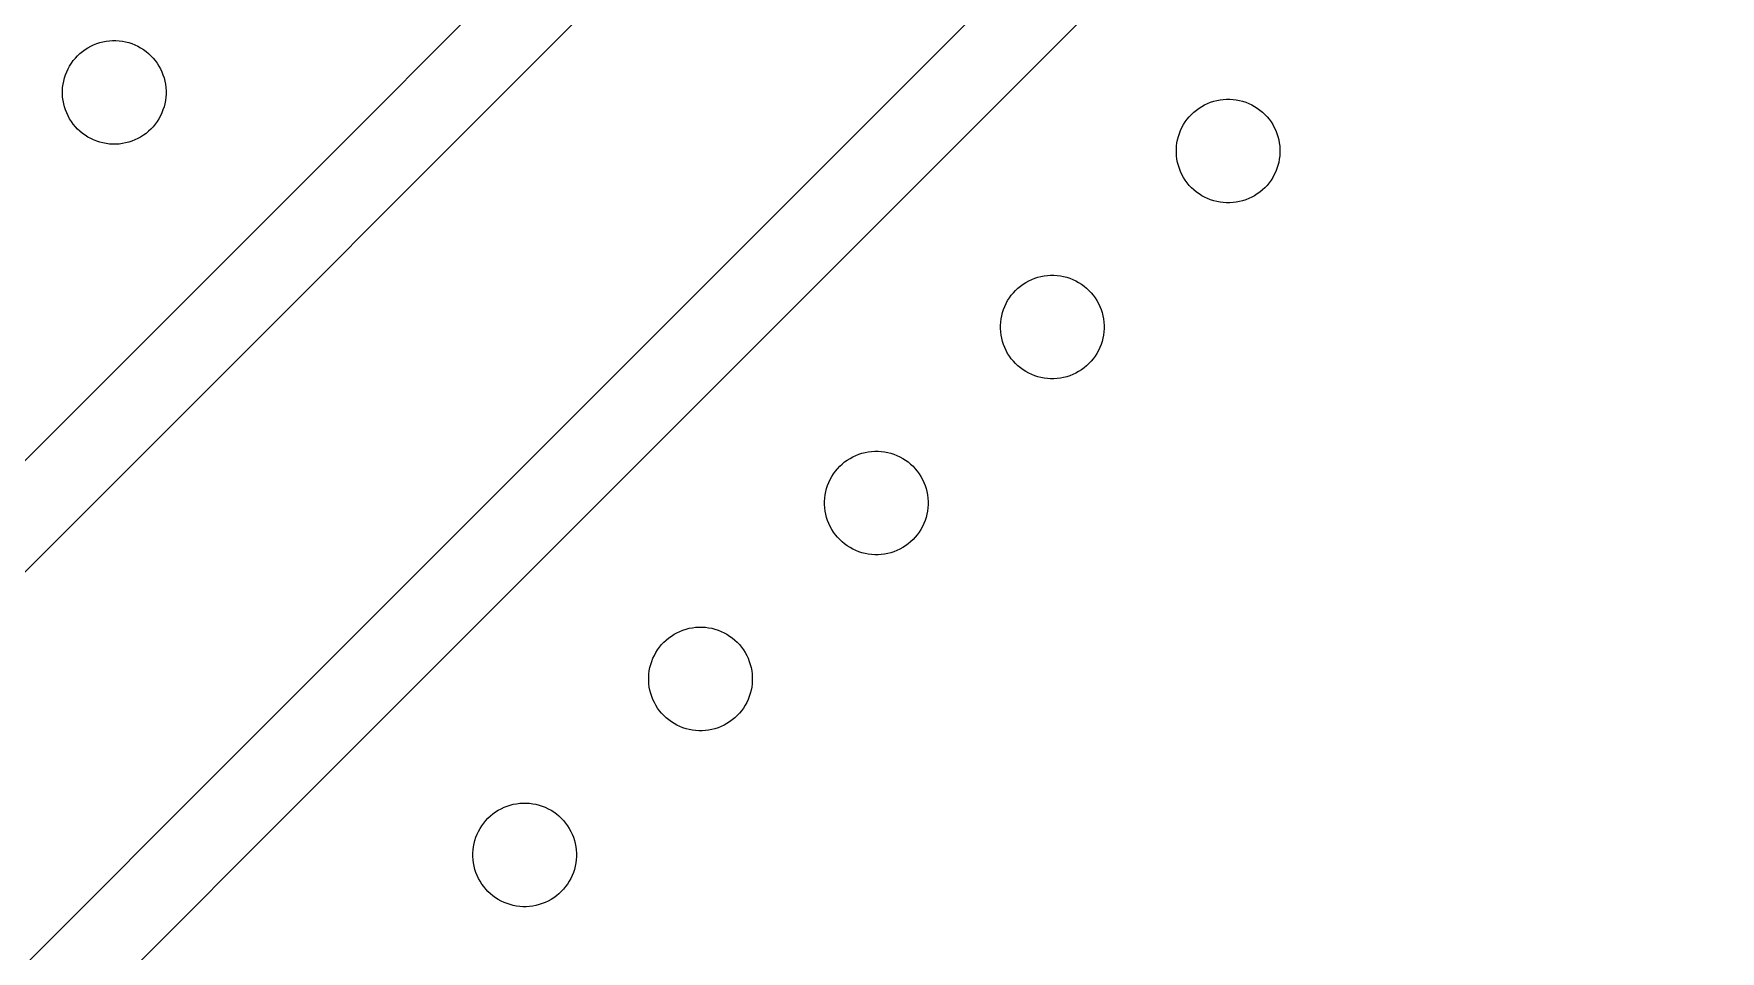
# Model space of a CAD drawing. Extents: x -16500 to 16500, y -16500 to 16500.
# Drawn here: x 3703 to 7771, y 3240 to 5453 of the extents above; entities that cross this region are included whole.
import ezdxf

# ---------------------------------------------------------------- set-up
doc = ezdxf.new("R2010")
doc.units = 0
doc.header["$MEASUREMENT"] = 0
doc.layers.add('Top', color=1, linetype='Continuous')
doc.layers.add('Via', color=100, linetype='Continuous')

msp = doc.modelspace()

# ---------------------------------------------------------------- linework, layer by layer
at = {"layer": 'Top'}
for points in [[(2181.424, 2923.887), (7019.069, 7761.531), (6660.703, 8626.703), (7236.531, 10016.875), (8626.703, 10592.703), (10016.875, 10016.875), (10592.703, 8626.703), (10016.875, 7236.531), (8626.703, 6660.703), (7761.531, 7019.069), (2923.887, 2181.424)], [(2450.125, 2923.887), (2923.887, 2450.125), (6962.174, 6488.412), (6962.174, 6488.412), (7473.412, 6999.65), (6999.65, 7473.412), (6488.412, 6962.174), (6488.412, 6962.174)]]:
    msp.add_lwpolyline(points, close=True, dxfattribs=at)
at = {"layer": 'Via'}
for points in [[(3892.94, 5186.141), (3885.103, 5186.635), (3877.312, 5187.619), (3869.598, 5189.09), (3861.992, 5191.043), (3854.524, 5193.47), (3847.223, 5196.36), (3840.117, 5199.704), (3833.236, 5203.487), (3826.606, 5207.695), (3820.253, 5212.31), (3814.202, 5217.316), (3808.478, 5222.691), (3803.102, 5228.416), (3798.097, 5234.466), (3793.481, 5240.819), (3789.273, 5247.45), (3785.49, 5254.331), (3782.147, 5261.436), (3779.256, 5268.738), (3776.83, 5276.206), (3774.877, 5283.812), (3773.405, 5291.525), (3772.421, 5299.316), (3771.928, 5307.153), (3771.928, 5315.006), (3772.421, 5322.843), (3773.405, 5330.634), (3774.877, 5338.348), (3776.83, 5345.954), (3779.256, 5353.422), (3782.147, 5360.723), (3785.49, 5367.829), (3789.273, 5374.71), (3793.481, 5381.34), (3798.097, 5387.693), (3803.102, 5393.744), (3808.478, 5399.468), (3814.202, 5404.844), (3820.253, 5409.849), (3826.606, 5414.465), (3833.236, 5418.673), (3840.117, 5422.456), (3847.223, 5425.799), (3854.524, 5428.69), (3861.992, 5431.116), (3869.598, 5433.069), (3877.312, 5434.541), (3885.103, 5435.525), (3892.94, 5436.018), (3900.793, 5436.018), (3908.63, 5435.525), (3916.421, 5434.541), (3924.134, 5433.069), (3931.74, 5431.116), (3939.208, 5428.69), (3946.51, 5425.799), (3953.615, 5422.456), (3960.496, 5418.673), (3967.127, 5414.465), (3973.48, 5409.849), (3979.53, 5404.844), (3985.255, 5399.468), (3990.63, 5393.744), (3995.636, 5387.693), (4000.251, 5381.34), (4004.459, 5374.71), (4008.242, 5367.829), (4011.586, 5360.723), (4014.476, 5353.422), (4016.903, 5345.954), (4018.856, 5338.348), (4020.327, 5330.634), (4021.311, 5322.843), (4021.805, 5315.006), (4021.805, 5307.153), (4021.311, 5299.316), (4020.327, 5291.525), (4018.856, 5283.812), (4016.903, 5276.206), (4014.476, 5268.738), (4011.586, 5261.436), (4008.242, 5254.331), (4004.459, 5247.45), (4000.251, 5240.819), (3995.636, 5234.466), (3990.63, 5228.416), (3985.255, 5222.691), (3979.53, 5217.316), (3973.48, 5212.31), (3967.127, 5207.695), (3960.496, 5203.487), (3953.615, 5199.704), (3946.51, 5196.36), (3939.208, 5193.47), (3931.74, 5191.043), (3924.134, 5189.09), (3916.421, 5187.619), (3908.63, 5186.635), (3900.793, 5186.141)], [(6579.945, 5044.72), (6572.108, 5045.213), (6564.317, 5046.197), (6556.604, 5047.669), (6548.998, 5049.622), (6541.53, 5052.048), (6534.228, 5054.939), (6527.123, 5058.282), (6520.242, 5062.065), (6513.611, 5066.273), (6507.258, 5070.889), (6501.208, 5075.894), (6495.483, 5081.27), (6490.108, 5086.994), (6485.102, 5093.045), (6480.487, 5099.398), (6476.279, 5106.028), (6472.496, 5112.909), (6469.152, 5120.015), (6466.262, 5127.316), (6463.835, 5134.784), (6461.882, 5142.39), (6460.411, 5150.104), (6459.427, 5157.895), (6458.933, 5165.732), (6458.933, 5173.585), (6459.427, 5181.422), (6460.411, 5189.213), (6461.882, 5196.926), (6463.835, 5204.532), (6466.262, 5212), (6469.152, 5219.302), (6472.496, 5226.407), (6476.279, 5233.288), (6480.487, 5239.919), (6485.102, 5246.272), (6490.108, 5252.322), (6495.483, 5258.047), (6501.208, 5263.422), (6507.258, 5268.428), (6513.611, 5273.043), (6520.242, 5277.251), (6527.123, 5281.034), (6534.228, 5284.378), (6541.53, 5287.268), (6548.998, 5289.695), (6556.604, 5291.648), (6564.317, 5293.119), (6572.108, 5294.103), (6579.945, 5294.597), (6587.798, 5294.597), (6595.635, 5294.103), (6603.426, 5293.119), (6611.14, 5291.648), (6618.746, 5289.695), (6626.214, 5287.268), (6633.515, 5284.378), (6640.621, 5281.034), (6647.502, 5277.251), (6654.132, 5273.043), (6660.485, 5268.428), (6666.536, 5263.422), (6672.26, 5258.047), (6677.636, 5252.322), (6682.641, 5246.272), (6687.257, 5239.919), (6691.465, 5233.288), (6695.248, 5226.407), (6698.591, 5219.302), (6701.482, 5212), (6703.908, 5204.532), (6705.861, 5196.926), (6707.333, 5189.213), (6708.317, 5181.422), (6708.81, 5173.585), (6708.81, 5165.732), (6708.317, 5157.895), (6707.333, 5150.104), (6705.861, 5142.39), (6703.908, 5134.784), (6701.482, 5127.316), (6698.591, 5120.015), (6695.248, 5112.909), (6691.465, 5106.028), (6687.257, 5099.398), (6682.641, 5093.045), (6677.636, 5086.994), (6672.26, 5081.27), (6666.536, 5075.894), (6660.485, 5070.889), (6654.132, 5066.273), (6647.502, 5062.065), (6640.621, 5058.282), (6633.515, 5054.939), (6626.214, 5052.048), (6618.746, 5049.622), (6611.14, 5047.669), (6603.426, 5046.197), (6595.635, 5045.213), (6587.798, 5044.72)], [(6155.681, 4620.456), (6147.844, 4620.949), (6140.053, 4621.933), (6132.34, 4623.405), (6124.734, 4625.358), (6117.266, 4627.784), (6109.964, 4630.675), (6102.859, 4634.018), (6095.978, 4637.801), (6089.347, 4642.009), (6082.994, 4646.625), (6076.944, 4651.63), (6071.219, 4657.006), (6065.844, 4662.73), (6060.838, 4668.781), (6056.223, 4675.134), (6052.015, 4681.764), (6048.232, 4688.645), (6044.888, 4695.751), (6041.998, 4703.052), (6039.571, 4710.52), (6037.618, 4718.126), (6036.147, 4725.84), (6035.163, 4733.631), (6034.669, 4741.468), (6034.669, 4749.321), (6035.163, 4757.158), (6036.147, 4764.949), (6037.618, 4772.662), (6039.571, 4780.268), (6041.998, 4787.736), (6044.888, 4795.038), (6048.232, 4802.143), (6052.015, 4809.024), (6056.223, 4815.655), (6060.838, 4822.008), (6065.844, 4828.058), (6071.219, 4833.783), (6076.944, 4839.158), (6082.994, 4844.164), (6089.347, 4848.779), (6095.978, 4852.987), (6102.859, 4856.77), (6109.964, 4860.114), (6117.266, 4863.004), (6124.734, 4865.431), (6132.34, 4867.384), (6140.053, 4868.855), (6147.844, 4869.839), (6155.681, 4870.333), (6163.534, 4870.333), (6171.371, 4869.839), (6179.162, 4868.855), (6186.876, 4867.384), (6194.482, 4865.431), (6201.95, 4863.004), (6209.251, 4860.114), (6216.357, 4856.77), (6223.238, 4852.987), (6229.868, 4848.779), (6236.221, 4844.164), (6242.272, 4839.158), (6247.996, 4833.783), (6253.372, 4828.058), (6258.377, 4822.008), (6262.993, 4815.655), (6267.201, 4809.024), (6270.984, 4802.143), (6274.327, 4795.038), (6277.218, 4787.736), (6279.644, 4780.268), (6281.597, 4772.662), (6283.069, 4764.949), (6284.053, 4757.158), (6284.546, 4749.321), (6284.546, 4741.468), (6284.053, 4733.631), (6283.069, 4725.84), (6281.597, 4718.126), (6279.644, 4710.52), (6277.218, 4703.052), (6274.327, 4695.751), (6270.984, 4688.645), (6267.201, 4681.764), (6262.993, 4675.134), (6258.377, 4668.781), (6253.372, 4662.73), (6247.996, 4657.006), (6242.272, 4651.63), (6236.221, 4646.625), (6229.868, 4642.009), (6223.238, 4637.801), (6216.357, 4634.018), (6209.251, 4630.675), (6201.95, 4627.784), (6194.482, 4625.358), (6186.876, 4623.405), (6179.162, 4621.933), (6171.371, 4620.949), (6163.534, 4620.456)], [(5731.417, 4196.192), (5723.58, 4196.685), (5715.789, 4197.669), (5708.076, 4199.141), (5700.47, 4201.094), (5693.002, 4203.52), (5685.7, 4206.411), (5678.595, 4209.754), (5671.714, 4213.537), (5665.083, 4217.745), (5658.73, 4222.361), (5652.68, 4227.366), (5646.955, 4232.742), (5641.58, 4238.466), (5636.574, 4244.517), (5631.959, 4250.87), (5627.751, 4257.5), (5623.968, 4264.381), (5620.624, 4271.487), (5617.734, 4278.788), (5615.307, 4286.256), (5613.354, 4293.862), (5611.883, 4301.576), (5610.899, 4309.367), (5610.405, 4317.204), (5610.405, 4325.057), (5610.899, 4332.894), (5611.883, 4340.685), (5613.354, 4348.398), (5615.307, 4356.004), (5617.734, 4363.472), (5620.624, 4370.774), (5623.968, 4377.879), (5627.751, 4384.76), (5631.959, 4391.391), (5636.574, 4397.744), (5641.58, 4403.794), (5646.955, 4409.519), (5652.68, 4414.894), (5658.73, 4419.9), (5665.083, 4424.515), (5671.714, 4428.723), (5678.595, 4432.506), (5685.7, 4435.85), (5693.002, 4438.74), (5700.47, 4441.167), (5708.076, 4443.12), (5715.789, 4444.591), (5723.58, 4445.575), (5731.417, 4446.069), (5739.27, 4446.069), (5747.107, 4445.575), (5754.898, 4444.591), (5762.612, 4443.12), (5770.218, 4441.167), (5777.686, 4438.74), (5784.987, 4435.85), (5792.093, 4432.506), (5798.974, 4428.723), (5805.604, 4424.515), (5811.957, 4419.9), (5818.008, 4414.894), (5823.732, 4409.519), (5829.108, 4403.794), (5834.113, 4397.744), (5838.729, 4391.391), (5842.937, 4384.76), (5846.72, 4377.879), (5850.063, 4370.774), (5852.954, 4363.472), (5855.38, 4356.004), (5857.333, 4348.398), (5858.805, 4340.685), (5859.789, 4332.894), (5860.282, 4325.057), (5860.282, 4317.204), (5859.789, 4309.367), (5858.805, 4301.576), (5857.333, 4293.862), (5855.38, 4286.256), (5852.954, 4278.788), (5850.063, 4271.487), (5846.72, 4264.381), (5842.937, 4257.5), (5838.729, 4250.87), (5834.113, 4244.517), (5829.108, 4238.466), (5823.732, 4232.742), (5818.008, 4227.366), (5811.957, 4222.361), (5805.604, 4217.745), (5798.974, 4213.537), (5792.093, 4209.754), (5784.987, 4206.411), (5777.686, 4203.52), (5770.218, 4201.094), (5762.612, 4199.141), (5754.898, 4197.669), (5747.107, 4196.685), (5739.27, 4196.192)], [(5307.153, 3771.928), (5299.316, 3772.421), (5291.525, 3773.405), (5283.812, 3774.877), (5276.206, 3776.83), (5268.738, 3779.256), (5261.436, 3782.147), (5254.331, 3785.49), (5247.45, 3789.273), (5240.819, 3793.481), (5234.466, 3798.097), (5228.416, 3803.102), (5222.691, 3808.478), (5217.316, 3814.202), (5212.31, 3820.253), (5207.695, 3826.606), (5203.487, 3833.236), (5199.704, 3840.117), (5196.36, 3847.223), (5193.47, 3854.524), (5191.043, 3861.992), (5189.09, 3869.598), (5187.619, 3877.312), (5186.635, 3885.103), (5186.141, 3892.94), (5186.141, 3900.793), (5186.635, 3908.63), (5187.619, 3916.421), (5189.09, 3924.134), (5191.043, 3931.74), (5193.47, 3939.208), (5196.36, 3946.51), (5199.704, 3953.615), (5203.487, 3960.496), (5207.695, 3967.127), (5212.31, 3973.48), (5217.316, 3979.53), (5222.691, 3985.255), (5228.416, 3990.63), (5234.466, 3995.636), (5240.819, 4000.251), (5247.45, 4004.459), (5254.331, 4008.242), (5261.436, 4011.586), (5268.738, 4014.476), (5276.206, 4016.903), (5283.812, 4018.856), (5291.525, 4020.327), (5299.316, 4021.311), (5307.153, 4021.805), (5315.006, 4021.805), (5322.843, 4021.311), (5330.634, 4020.327), (5338.348, 4018.856), (5345.954, 4016.903), (5353.422, 4014.476), (5360.723, 4011.586), (5367.829, 4008.242), (5374.71, 4004.459), (5381.34, 4000.251), (5387.693, 3995.636), (5393.744, 3990.63), (5399.468, 3985.255), (5404.844, 3979.53), (5409.849, 3973.48), (5414.465, 3967.127), (5418.673, 3960.496), (5422.456, 3953.615), (5425.799, 3946.51), (5428.69, 3939.208), (5431.116, 3931.74), (5433.069, 3924.134), (5434.541, 3916.421), (5435.525, 3908.63), (5436.018, 3900.793), (5436.018, 3892.94), (5435.525, 3885.103), (5434.541, 3877.312), (5433.069, 3869.598), (5431.116, 3861.992), (5428.69, 3854.524), (5425.799, 3847.223), (5422.456, 3840.117), (5418.673, 3833.236), (5414.465, 3826.606), (5409.849, 3820.253), (5404.844, 3814.202), (5399.468, 3808.478), (5393.744, 3803.102), (5387.693, 3798.097), (5381.34, 3793.481), (5374.71, 3789.273), (5367.829, 3785.49), (5360.723, 3782.147), (5353.422, 3779.256), (5345.954, 3776.83), (5338.348, 3774.877), (5330.634, 3773.405), (5322.843, 3772.421), (5315.006, 3771.928)], [(4882.889, 3347.664), (4875.052, 3348.157), (4867.261, 3349.141), (4859.548, 3350.613), (4851.942, 3352.566), (4844.474, 3354.992), (4837.172, 3357.883), (4830.067, 3361.226), (4823.186, 3365.009), (4816.555, 3369.217), (4810.202, 3373.833), (4804.152, 3378.838), (4798.427, 3384.214), (4793.052, 3389.938), (4788.046, 3395.989), (4783.431, 3402.342), (4779.223, 3408.972), (4775.44, 3415.853), (4772.096, 3422.959), (4769.206, 3430.26), (4766.779, 3437.728), (4764.826, 3445.334), (4763.355, 3453.048), (4762.371, 3460.839), (4761.877, 3468.676), (4761.877, 3476.529), (4762.371, 3484.366), (4763.355, 3492.157), (4764.826, 3499.87), (4766.779, 3507.476), (4769.206, 3514.944), (4772.096, 3522.246), (4775.44, 3529.351), (4779.223, 3536.232), (4783.431, 3542.863), (4788.046, 3549.216), (4793.052, 3555.266), (4798.427, 3560.991), (4804.152, 3566.366), (4810.202, 3571.372), (4816.555, 3575.987), (4823.186, 3580.195), (4830.067, 3583.978), (4837.172, 3587.322), (4844.474, 3590.212), (4851.942, 3592.639), (4859.548, 3594.592), (4867.261, 3596.063), (4875.052, 3597.047), (4882.889, 3597.541), (4890.742, 3597.541), (4898.579, 3597.047), (4906.37, 3596.063), (4914.084, 3594.592), (4921.69, 3592.639), (4929.158, 3590.212), (4936.459, 3587.322), (4943.565, 3583.978), (4950.446, 3580.195), (4957.076, 3575.987), (4963.429, 3571.372), (4969.48, 3566.366), (4975.204, 3560.991), (4980.58, 3555.266), (4985.585, 3549.216), (4990.201, 3542.863), (4994.409, 3536.232), (4998.192, 3529.351), (5001.535, 3522.246), (5004.426, 3514.944), (5006.852, 3507.476), (5008.805, 3499.87), (5010.277, 3492.157), (5011.261, 3484.366), (5011.754, 3476.529), (5011.754, 3468.676), (5011.261, 3460.839), (5010.277, 3453.048), (5008.805, 3445.334), (5006.852, 3437.728), (5004.426, 3430.26), (5001.535, 3422.959), (4998.192, 3415.853), (4994.409, 3408.972), (4990.201, 3402.342), (4985.585, 3395.989), (4980.58, 3389.938), (4975.204, 3384.214), (4969.48, 3378.838), (4963.429, 3373.833), (4957.076, 3369.217), (4950.446, 3365.009), (4943.565, 3361.226), (4936.459, 3357.883), (4929.158, 3354.992), (4921.69, 3352.566), (4914.084, 3350.613), (4906.37, 3349.141), (4898.579, 3348.157), (4890.742, 3347.664)]]:
    msp.add_lwpolyline(points, close=True, dxfattribs=at)

doc.saveas('drawing.dxf')
